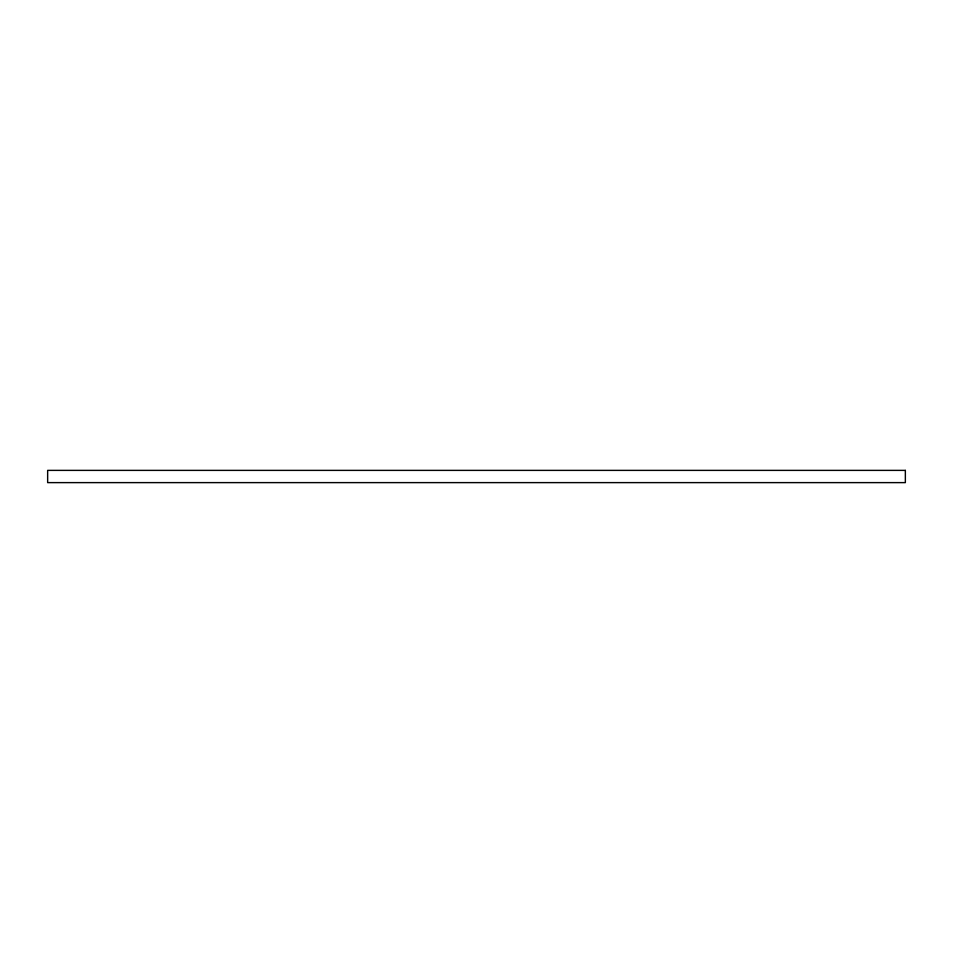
<?xml version="1.0" encoding="UTF-8"?>
<svg xmlns="http://www.w3.org/2000/svg" width="953" height="953" viewBox="0 0 953 953"><rect width="100%" height="100%" fill="white"/><g stroke="black" fill="none" stroke-linecap="round" stroke-linejoin="round"><path stroke-width="1.43" d="M905.35 470.377L47.65 470.377L47.65 482.623L905.35 482.623L905.35 470.377"/></g></svg>
